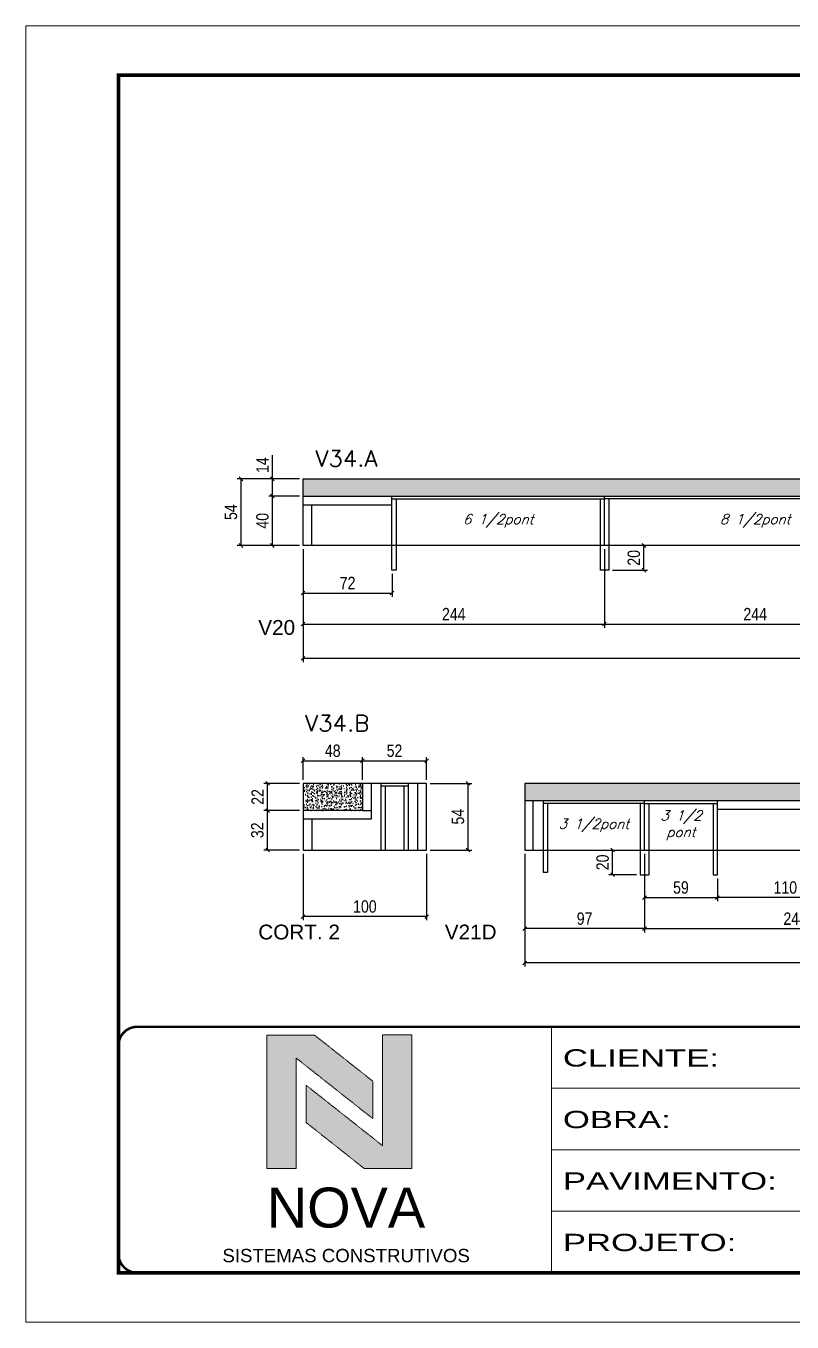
# Model space of a CAD drawing. Extents: x 0 to 6325, y 5574 to 19307.
# Drawn here: x 0 to 620, y 12466 to 13516 of the extents above; entities that cross this region are included whole.
import ezdxf

# ---------------------------------------------------------------- set-up
doc = ezdxf.new("R2010")
doc.units = 0
doc.linetypes.add('CONTINUO', pattern=[0])
doc.linetypes.add('DASHED', pattern=[0.75, 0.5, -0.25])
for name, color, linetype in [('1', 1, 'Continuous'), ('5', 5, 'Continuous'), ('COTA', 241, 'Continuous'), ('Painéis', 200, 'Continuous'), ('SARR_2.2x7', 40, 'Continuous'), ('SARR_3.5x7', 81, 'Continuous'), ('texto', 7, 'Continuous')]:
    doc.layers.add(name, color=color, linetype=linetype)
for name, color, linetype, lineweight in [('CARIMBO-LEGENDA', 75, 'Continuous', 15), ('Folhas', 255, 'Continuous', 9), ('SARRAFO DE PRESSAO', 251, 'DASHED', 9), ('Texto Seção', 7, 'Continuous', 15)]:
    doc.layers.add(name, color=color, linetype=linetype, lineweight=lineweight)
doc.styles.add('arial', font='arial.ttf')
doc.styles.add('COTA TECNICA', font='techl___.ttf', dxfattribs={"height": 10})
doc.styles.add('REGUA-120', font='ROMANS.shx', dxfattribs={"height": 15})
doc.styles.add('Romans', font='romans.shx')
doc.styles.get("Standard").update_dxf_attribs({"font": 'arial.ttf'})
doc.styles.add('Tecnologia', font='')
doc.styles.get('Tecnologia').set_extended_font_data('Forgotten Futurist')
doc.dimstyles.new('PAINEL', dxfattribs={"dimtxt": 10, "dimasz": 3, "dimexe": 3, "dimexo": 3, "dimgap": 3, "dimtad": 1, "dimdec": 1, "dimzin": 12, "dimdsep": 46, "dimtxsty": 'COTA TECNICA', "dimblk1": 'OBLIQUE', "dimblk2": 'OBLIQUE', "dimsah": 1, "dimcen": 0.9, "dimclrd": 4, "dimclre": 4, "dimclrt": 240, "dimadec": 1, "dimazin": 3, "dimtfac": 1, "dimtdec": 1, "dimtmove": 0, "dimatfit": 3, "dimfxl": 1, "dimtolj": 1, "dimtzin": 12, "dimarcsym": 0})

# ---------------------------------------------------------------- blocks, each defined once
blk = doc.blocks.new('A$C64660E27')
at = {"layer": 'COTA', "true_color": 0x1a1a1a}
h = blk.add_hatch(color=250, dxfattribs=at)
h.dxf.hatch_style = 1
h.paths.add_polyline_path([(185.4, -11.6), (142.4, -11.6), (142.4, -131.6), (168.8, -131.6), (168.8, -32.2), (237.7, -86.7), (237.7, -53)])
at = {"layer": 'COTA'}
h = blk.add_hatch(color=20, dxfattribs=at)
h.dxf.hatch_style = 1
h.paths.add_polyline_path([(273, -11.4), (246.6, -11.4), (246.6, -111.1), (177.7, -56.6), (177.7, -90.2), (230, -131.6), (273, -131.6)])
for p, q in [((142.4, -131.6), (142.4, -11.6)), ((142.4, -11.6), (185.4, -11.6)), ((185.4, -11.6), (237.7, -53)), ((273, -11.4), (246.6, -11.4)), ((246.6, -111.1), (246.6, -11.4)), ((273, -11.4), (273, -131.6)), ((168.8, -32.2), (237.7, -86.7)), ((168.8, -131.6), (168.8, -32.2)), ((246.6, -111.1), (177.7, -56.6)), ((177.7, -90.2), (177.7, -56.6)), ((237.7, -86.7), (237.7, -53)), ((230, -131.6), (177.7, -90.2)), ((142.4, -131.6), (168.8, -131.6)), ((273, -131.6), (230, -131.6))]:
    blk.add_line(p, q)
at = {"layer": 'CARIMBO-LEGENDA', "color": 7, "linetype": 'Continuous', "ltscale": 100, "style": 'arial'}
blk.add_text('NOVA', height=36, dxfattribs=at).set_placement((142.4, -184.8))
at = {"layer": 'CARIMBO-LEGENDA', "color": 7, "linetype": 'Continuous', "style": 'arial'}
blk.add_text('SISTEMAS CONSTRUTIVOS', height=12, dxfattribs=at).set_placement((102.5, -216))
blk = doc.blocks.new('9999999999')
at = {"color": 30, "linetype": 'CONTINUO'}
for p, q in [((98564.6, 34230.2), (98564.6, 34429.4)), ((98564.6, 34379.6), (99584, 34379.6)), ((98564.6, 34329.8), (99488, 34329.8)), ((98564.6, 34280), (99488, 34280))]:
    blk.add_line(p, q, dxfattribs=at)
at = {"color": 30, "linetype": 'CONTINUO', "const_width": 2}
blk.add_lwpolyline([(99584, 34230.2), (99584, 34414.4, 0.414214), (99569, 34429.4), (98229, 34429.4, 0.414214), (98214, 34414.4), (98214, 34245.2, 0.414214), (98229, 34230.2), (99584, 34230.2)], format="xyb", dxfattribs=at)
at = {"layer": 'Folhas'}
blk.add_lwpolyline([(98139, 34190.2), (99624, 34190.2), (99624, 35240.2), (98139, 35240.2)], close=True, dxfattribs=at)
at = {"layer": 'Folhas', "color": 30, "const_width": 3}
blk.add_lwpolyline([(98214, 34230.2), (99584, 34230.2), (99584, 35200.2), (98214, 35200.2)], close=True, dxfattribs=at)
at = {"xscale": 0.9, "yscale": 0.9, "zscale": 0.9}
blk.add_blockref('A$C64660E27', (98205.8, 34433.1), dxfattribs=at)
at = {"layer": 'Folhas', "color": 7, "style": 'Tecnologia', "width": 1.5}
for s, p in [('CLIENTE:', (98573.7, 34397.2)), ('OBRA:', (98573.7, 34347.3)), ('PAVIMENTO:', (98573.7, 34297.5)), ('PROJETO:', (98573.7, 34247.7))]:
    blk.add_text(s, height=14, dxfattribs=at).set_placement(p)
blk = doc.blocks.new('_Oblique')
at = {"layer": '1', "color": 0, "lineweight": -2}
blk.add_line((-0.5, -0.5), (0.5, 0.5), dxfattribs=at)
blk = doc.blocks.new('*D4855')
at = {"layer": 'COTA', "color": 4, "lineweight": -2, "transparency": 16777216}
for p, q in [((221.4, 13134.8), (196.6, 13134.8)), ((199.6, 13094.8), (199.6, 13134.8)), ((221.4, 13094.8), (196.6, 13094.8))]:
    blk.add_line(p, q, dxfattribs=at)
at = {"layer": 'Defpoints', "color": 0, "transparency": 16777216}
for p in [(199.6, 13134.8), (224.4, 13134.8), (224.4, 13094.8)]:
    blk.add_point(p, dxfattribs=at)
at = {"layer": 'COTA', "color": 4, "lineweight": -2, "transparency": 16777216, "xscale": 3, "yscale": 3, "zscale": 3}
for p, rotation in [((199.6, 13134.8), 90), ((199.6, 13094.8), 270)]:
    blk.add_blockref('_Oblique', p, dxfattribs=dict(at, rotation=rotation))
at = {"layer": 'COTA', "color": 240, "transparency": 16777216, "insert": (191.5, 13114.8), "char_height": 10, "attachment_point": 5, "rotation": 90, "style": 'COTA TECNICA'}
blk.add_mtext('\\A1;40', dxfattribs=at)
blk = doc.blocks.new('*D4856')
at = {"layer": 'COTA', "color": 4, "lineweight": -2, "transparency": 16777216}
for p, q in [((224.4, 13091.8), (224.4, 13000.4)), ((1053.4, 13091.8), (1053.4, 13000.4)), ((224.4, 13003.4), (1053.4, 13003.4))]:
    blk.add_line(p, q, dxfattribs=at)
at = {"layer": 'Defpoints', "color": 0, "transparency": 16777216}
for p in [(224.4, 13094.8), (1053.4, 13094.8), (1053.4, 13003.4)]:
    blk.add_point(p, dxfattribs=at)
at = {"layer": 'COTA', "color": 4, "lineweight": -2, "transparency": 16777216, "xscale": 3, "yscale": 3, "zscale": 3, "rotation": 180}
blk.add_blockref('_Oblique', (224.4, 13003.4), dxfattribs=at)
at = {"layer": 'COTA', "color": 4, "lineweight": -2, "transparency": 16777216, "xscale": 3, "yscale": 3, "zscale": 3}
blk.add_blockref('_Oblique', (1053.4, 13003.4), dxfattribs=at)
at = {"layer": 'COTA', "color": 240, "transparency": 16777216, "insert": (638.9, 13011.5), "char_height": 10, "attachment_point": 5, "style": 'COTA TECNICA'}
blk.add_mtext('\\A1;829', dxfattribs=at)
blk = doc.blocks.new('*D4857')
at = {"layer": 'COTA', "color": 4, "lineweight": -2, "transparency": 16777216}
for p, q in [((199.6, 13148.8), (199.6, 13167.9)), ((221.4, 13148.8), (196.6, 13148.8)), ((199.6, 13134.8), (199.6, 13148.8)), ((221.4, 13134.8), (196.6, 13134.8))]:
    blk.add_line(p, q, dxfattribs=at)
at = {"layer": 'Defpoints', "color": 0, "transparency": 16777216}
for p in [(199.6, 13148.8), (224.4, 13148.8), (224.4, 13134.8)]:
    blk.add_point(p, dxfattribs=at)
at = {"layer": 'COTA', "color": 4, "lineweight": -2, "transparency": 16777216, "xscale": 3, "yscale": 3, "zscale": 3}
for p, rotation in [((199.6, 13148.8), 90), ((199.6, 13134.8), 270)]:
    blk.add_blockref('_Oblique', p, dxfattribs=dict(at, rotation=rotation))
at = {"layer": 'COTA', "color": 240, "transparency": 16777216, "insert": (191.5, 13159.9), "char_height": 10, "attachment_point": 5, "rotation": 90, "style": 'COTA TECNICA'}
blk.add_mtext('\\A1;14', dxfattribs=at)
blk = doc.blocks.new('*D3713')
at = {"layer": 'COTA', "color": 4, "lineweight": -2, "transparency": 16777216}
for p, q in [((221.4, 13148.8), (171.1, 13148.8)), ((174.1, 13148.8), (174.1, 13094.8)), ((221.4, 13094.8), (171.1, 13094.8))]:
    blk.add_line(p, q, dxfattribs=at)
at = {"layer": 'Defpoints', "color": 0, "transparency": 16777216}
for p in [(224.4, 13148.8), (174.1, 13094.8), (224.4, 13094.8)]:
    blk.add_point(p, dxfattribs=at)
at = {"layer": 'COTA', "color": 4, "lineweight": -2, "transparency": 16777216, "xscale": 3, "yscale": 3, "zscale": 3}
for p, rotation in [((174.1, 13148.8), 90), ((174.1, 13094.8), 270)]:
    blk.add_blockref('_Oblique', p, dxfattribs=dict(at, rotation=rotation))
at = {"layer": 'COTA', "color": 240, "transparency": 16777216, "insert": (166, 13121.8), "char_height": 10, "attachment_point": 5, "rotation": 90, "style": 'COTA TECNICA'}
blk.add_mtext('\\A1;54', dxfattribs=at)
blk = doc.blocks.new('*D3714')
at = {"layer": 'COTA', "color": 4, "lineweight": -2, "transparency": 16777216}
for p, q in [((224.4, 13091.8), (224.4, 13028.1)), ((468.4, 13091.8), (468.4, 13028.1)), ((224.4, 13031.1), (468.4, 13031.1))]:
    blk.add_line(p, q, dxfattribs=at)
at = {"layer": 'Defpoints', "color": 0, "transparency": 16777216}
for p in [(224.4, 13094.8), (468.4, 13094.8), (468.4, 13031.1)]:
    blk.add_point(p, dxfattribs=at)
at = {"layer": 'COTA', "color": 4, "lineweight": -2, "transparency": 16777216, "xscale": 3, "yscale": 3, "zscale": 3, "rotation": 180}
blk.add_blockref('_Oblique', (224.4, 13031.1), dxfattribs=at)
at = {"layer": 'COTA', "color": 4, "lineweight": -2, "transparency": 16777216, "xscale": 3, "yscale": 3, "zscale": 3}
blk.add_blockref('_Oblique', (468.4, 13031.1), dxfattribs=at)
at = {"layer": 'COTA', "color": 240, "transparency": 16777216, "insert": (346.4, 13039.2), "char_height": 10, "attachment_point": 5, "style": 'COTA TECNICA'}
blk.add_mtext('\\A1;244', dxfattribs=at)
blk = doc.blocks.new('*D3715')
at = {"layer": 'COTA', "color": 4, "lineweight": -2, "transparency": 16777216}
for p, q in [((468.4, 13091.8), (468.4, 13028.1)), ((712.4, 13091.8), (712.4, 13028.1)), ((468.4, 13031.1), (712.4, 13031.1))]:
    blk.add_line(p, q, dxfattribs=at)
at = {"layer": 'Defpoints', "color": 0, "transparency": 16777216}
for p in [(468.4, 13094.8), (712.4, 13094.8), (712.4, 13031.1)]:
    blk.add_point(p, dxfattribs=at)
at = {"layer": 'COTA', "color": 4, "lineweight": -2, "transparency": 16777216, "xscale": 3, "yscale": 3, "zscale": 3, "rotation": 180}
blk.add_blockref('_Oblique', (468.4, 13031.1), dxfattribs=at)
at = {"layer": 'COTA', "color": 4, "lineweight": -2, "transparency": 16777216, "xscale": 3, "yscale": 3, "zscale": 3}
blk.add_blockref('_Oblique', (712.4, 13031.1), dxfattribs=at)
at = {"layer": 'COTA', "color": 240, "transparency": 16777216, "insert": (590.4, 13039.2), "char_height": 10, "attachment_point": 5, "style": 'COTA TECNICA'}
blk.add_mtext('\\A1;244', dxfattribs=at)
blk = doc.blocks.new('*D4884')
at = {"layer": 'COTA', "color": 4, "lineweight": -2, "transparency": 16777216}
for p, q in [((224.4, 13091.8), (224.4, 13053.3)), ((296.4, 13071.8), (296.4, 13053.3)), ((224.4, 13056.3), (296.4, 13056.3))]:
    blk.add_line(p, q, dxfattribs=at)
at = {"layer": 'Defpoints', "color": 0, "transparency": 16777216}
for p in [(224.4, 13094.8), (296.4, 13074.8), (296.4, 13056.3)]:
    blk.add_point(p, dxfattribs=at)
at = {"layer": 'COTA', "color": 4, "lineweight": -2, "transparency": 16777216, "xscale": 3, "yscale": 3, "zscale": 3, "rotation": 180}
blk.add_blockref('_Oblique', (224.4, 13056.3), dxfattribs=at)
at = {"layer": 'COTA', "color": 4, "lineweight": -2, "transparency": 16777216, "xscale": 3, "yscale": 3, "zscale": 3}
blk.add_blockref('_Oblique', (296.4, 13056.3), dxfattribs=at)
at = {"layer": 'COTA', "color": 240, "transparency": 16777216, "insert": (260.4, 13064.4), "char_height": 10, "attachment_point": 5, "style": 'COTA TECNICA'}
blk.add_mtext('\\A1;72', dxfattribs=at)
blk = doc.blocks.new('*D4889')
at = {"layer": 'COTA', "color": 4, "lineweight": -2, "transparency": 16777216}
for p, q in [((500.3, 13074.8), (500.3, 13094.8)), ((474.9, 13074.8), (503.3, 13074.8))]:
    blk.add_line(p, q, dxfattribs=at)
at = {"layer": 'Defpoints', "color": 0, "transparency": 16777216}
for p in [(500.3, 13094.8), (500.3, 13094.8), (471.9, 13074.8)]:
    blk.add_point(p, dxfattribs=at)
at = {"layer": 'COTA', "color": 4, "lineweight": -2, "transparency": 16777216, "xscale": 3, "yscale": 3, "zscale": 3}
for p, rotation in [((500.3, 13094.8), 90), ((500.3, 13074.8), 270)]:
    blk.add_blockref('_Oblique', p, dxfattribs=dict(at, rotation=rotation))
at = {"layer": 'COTA', "color": 240, "transparency": 16777216, "insert": (492.2, 13084.8), "char_height": 10, "attachment_point": 5, "rotation": 90, "style": 'COTA TECNICA'}
blk.add_mtext('\\A1;20', dxfattribs=at)
blk = doc.blocks.new('*D4896')
at = {"layer": 'COTA', "color": 4, "lineweight": -2, "transparency": 16777216}
for p, q in [((224.4, 12845.1), (224.4, 12791.2)), ((324.4, 12845.1), (324.4, 12791.2)), ((324.4, 12794.2), (224.4, 12794.2))]:
    blk.add_line(p, q, dxfattribs=at)
at = {"layer": 'Defpoints', "color": 0, "transparency": 16777216}
for p in [(224.4, 12848.1), (324.4, 12848.1), (224.4, 12794.2)]:
    blk.add_point(p, dxfattribs=at)
at = {"layer": 'COTA', "color": 4, "lineweight": -2, "transparency": 16777216, "xscale": 3, "yscale": 3, "zscale": 3, "rotation": 180}
blk.add_blockref('_Oblique', (224.4, 12794.2), dxfattribs=at)
at = {"layer": 'COTA', "color": 4, "lineweight": -2, "transparency": 16777216, "xscale": 3, "yscale": 3, "zscale": 3}
blk.add_blockref('_Oblique', (324.4, 12794.2), dxfattribs=at)
at = {"layer": 'COTA', "color": 240, "transparency": 16777216, "insert": (274.4, 12802.3), "char_height": 10, "attachment_point": 5, "style": 'COTA TECNICA'}
blk.add_mtext('\\A1;100', dxfattribs=at)
blk = doc.blocks.new('*D4897')
at = {"layer": 'COTA', "color": 4, "lineweight": -2, "transparency": 16777216}
for p, q in [((221.4, 12880.1), (192.6, 12880.1)), ((195.6, 12848.1), (195.6, 12880.1)), ((221.4, 12848.1), (192.6, 12848.1))]:
    blk.add_line(p, q, dxfattribs=at)
at = {"layer": 'Defpoints', "color": 0, "transparency": 16777216}
for p in [(195.6, 12880.1), (224.4, 12880.1), (224.4, 12848.1)]:
    blk.add_point(p, dxfattribs=at)
at = {"layer": 'COTA', "color": 4, "lineweight": -2, "transparency": 16777216, "xscale": 3, "yscale": 3, "zscale": 3}
for p, rotation in [((195.6, 12880.1), 90), ((195.6, 12848.1), 270)]:
    blk.add_blockref('_Oblique', p, dxfattribs=dict(at, rotation=rotation))
at = {"layer": 'COTA', "color": 240, "transparency": 16777216, "insert": (187.4, 12864.1), "char_height": 10, "attachment_point": 5, "rotation": 90, "style": 'COTA TECNICA'}
blk.add_mtext('\\A1;32', dxfattribs=at)
blk = doc.blocks.new('*D4898')
at = {"layer": 'COTA', "color": 4, "lineweight": -2, "transparency": 16777216}
for p, q in [((221.4, 12902.1), (192.6, 12902.1)), ((195.6, 12880.1), (195.6, 12902.1)), ((221.4, 12880.1), (192.6, 12880.1))]:
    blk.add_line(p, q, dxfattribs=at)
at = {"layer": 'Defpoints', "color": 0, "transparency": 16777216}
for p in [(195.6, 12902.1), (224.4, 12902.1), (224.4, 12880.1)]:
    blk.add_point(p, dxfattribs=at)
at = {"layer": 'COTA', "color": 4, "lineweight": -2, "transparency": 16777216, "xscale": 3, "yscale": 3, "zscale": 3}
for p, rotation in [((195.6, 12902.1), 90), ((195.6, 12880.1), 270)]:
    blk.add_blockref('_Oblique', p, dxfattribs=dict(at, rotation=rotation))
at = {"layer": 'COTA', "color": 240, "transparency": 16777216, "insert": (187.6, 12891.1), "char_height": 10, "attachment_point": 5, "rotation": 90, "style": 'COTA TECNICA'}
blk.add_mtext('\\A1;22', dxfattribs=at)
blk = doc.blocks.new('*D4899')
at = {"layer": 'COTA', "color": 4, "lineweight": -2, "transparency": 16777216}
for p, q in [((327.4, 12902.1), (360.9, 12902.1)), ((357.9, 12902.1), (357.9, 12848.1)), ((327.4, 12848.1), (360.9, 12848.1))]:
    blk.add_line(p, q, dxfattribs=at)
at = {"layer": 'Defpoints', "color": 0, "transparency": 16777216}
for p in [(324.4, 12902.1), (324.4, 12848.1), (357.9, 12848.1)]:
    blk.add_point(p, dxfattribs=at)
at = {"layer": 'COTA', "color": 4, "lineweight": -2, "transparency": 16777216, "xscale": 3, "yscale": 3, "zscale": 3}
for p, rotation in [((357.9, 12902.1), 90), ((357.9, 12848.1), 270)]:
    blk.add_blockref('_Oblique', p, dxfattribs=dict(at, rotation=rotation))
at = {"layer": 'COTA', "color": 240, "transparency": 16777216, "insert": (349.8, 12875.1), "char_height": 10, "attachment_point": 5, "rotation": 90, "style": 'COTA TECNICA'}
blk.add_mtext('\\A1;54', dxfattribs=at)
blk = doc.blocks.new('*D4900')
at = {"layer": 'COTA', "color": 4, "lineweight": -2, "transparency": 16777216}
for p, q in [((224.4, 12905.1), (224.4, 12923.4)), ((224.4, 12920.4), (272.4, 12920.4)), ((272.4, 12905.1), (272.4, 12923.4))]:
    blk.add_line(p, q, dxfattribs=at)
at = {"layer": 'Defpoints', "color": 0, "transparency": 16777216}
for p in [(272.4, 12920.4), (224.4, 12902.1), (272.4, 12902.1)]:
    blk.add_point(p, dxfattribs=at)
at = {"layer": 'COTA', "color": 4, "lineweight": -2, "transparency": 16777216, "xscale": 3, "yscale": 3, "zscale": 3, "rotation": 180}
blk.add_blockref('_Oblique', (224.4, 12920.4), dxfattribs=at)
at = {"layer": 'COTA', "color": 4, "lineweight": -2, "transparency": 16777216, "xscale": 3, "yscale": 3, "zscale": 3}
blk.add_blockref('_Oblique', (272.4, 12920.4), dxfattribs=at)
at = {"layer": 'COTA', "color": 240, "transparency": 16777216, "insert": (248.4, 12928.5), "char_height": 10, "attachment_point": 5, "style": 'COTA TECNICA'}
blk.add_mtext('\\A1;48', dxfattribs=at)
blk = doc.blocks.new('*D4901')
at = {"layer": 'COTA', "color": 4, "lineweight": -2, "transparency": 16777216}
for p, q in [((272.4, 12905.1), (272.4, 12923.4)), ((272.4, 12920.4), (324.4, 12920.4)), ((324.4, 12905.1), (324.4, 12923.4))]:
    blk.add_line(p, q, dxfattribs=at)
at = {"layer": 'Defpoints', "color": 0, "transparency": 16777216}
for p in [(324.4, 12920.4), (272.4, 12902.1), (324.4, 12902.1)]:
    blk.add_point(p, dxfattribs=at)
at = {"layer": 'COTA', "color": 4, "lineweight": -2, "transparency": 16777216, "xscale": 3, "yscale": 3, "zscale": 3, "rotation": 180}
blk.add_blockref('_Oblique', (272.4, 12920.4), dxfattribs=at)
at = {"layer": 'COTA', "color": 4, "lineweight": -2, "transparency": 16777216, "xscale": 3, "yscale": 3, "zscale": 3}
blk.add_blockref('_Oblique', (324.4, 12920.4), dxfattribs=at)
at = {"layer": 'COTA', "color": 240, "transparency": 16777216, "insert": (298.4, 12928.5), "char_height": 10, "attachment_point": 5, "style": 'COTA TECNICA'}
blk.add_mtext('\\A1;52', dxfattribs=at)
blk = doc.blocks.new('*D4903')
at = {"layer": 'COTA', "color": 4, "lineweight": -2, "transparency": 16777216}
for p, q in [((403.8, 12845.1), (403.8, 12753.7)), ((1232.8, 12845.1), (1232.8, 12753.7)), ((1232.8, 12756.7), (403.8, 12756.7))]:
    blk.add_line(p, q, dxfattribs=at)
at = {"layer": 'Defpoints', "color": 0, "transparency": 16777216}
for p in [(403.8, 12848.1), (1232.8, 12848.1), (403.8, 12756.7)]:
    blk.add_point(p, dxfattribs=at)
at = {"layer": 'COTA', "color": 4, "lineweight": -2, "transparency": 16777216, "xscale": 3, "yscale": 3, "zscale": 3, "rotation": 180}
blk.add_blockref('_Oblique', (403.8, 12756.7), dxfattribs=at)
at = {"layer": 'COTA', "color": 4, "lineweight": -2, "transparency": 16777216, "xscale": 3, "yscale": 3, "zscale": 3}
blk.add_blockref('_Oblique', (1232.8, 12756.7), dxfattribs=at)
at = {"layer": 'COTA', "color": 240, "transparency": 16777216, "insert": (818.3, 12764.8), "char_height": 10, "attachment_point": 5, "style": 'COTA TECNICA'}
blk.add_mtext('\\A1;829', dxfattribs=at)
blk = doc.blocks.new('*D3734')
at = {"layer": 'COTA', "color": 4, "lineweight": -2, "transparency": 16777216}
for p, q in [((403.8, 12845.1), (403.8, 12781.4)), ((500.8, 12845.1), (500.8, 12781.4)), ((500.8, 12784.4), (403.8, 12784.4))]:
    blk.add_line(p, q, dxfattribs=at)
at = {"layer": 'Defpoints', "color": 0, "transparency": 16777216}
for p in [(403.8, 12848.1), (500.8, 12848.1), (403.8, 12784.4)]:
    blk.add_point(p, dxfattribs=at)
at = {"layer": 'COTA', "color": 4, "lineweight": -2, "transparency": 16777216, "xscale": 3, "yscale": 3, "zscale": 3, "rotation": 180}
blk.add_blockref('_Oblique', (403.8, 12784.4), dxfattribs=at)
at = {"layer": 'COTA', "color": 4, "lineweight": -2, "transparency": 16777216, "xscale": 3, "yscale": 3, "zscale": 3}
blk.add_blockref('_Oblique', (500.8, 12784.4), dxfattribs=at)
at = {"layer": 'COTA', "color": 240, "transparency": 16777216, "insert": (452.3, 12792.5), "char_height": 10, "attachment_point": 5, "style": 'COTA TECNICA'}
blk.add_mtext('\\A1;97', dxfattribs=at)
blk = doc.blocks.new('*D4905')
at = {"layer": 'COTA', "color": 4, "lineweight": -2, "transparency": 16777216}
for p, q in [((500.8, 12845.1), (500.8, 12781.4)), ((744.8, 12845.1), (744.8, 12781.4)), ((500.8, 12784.4), (744.8, 12784.4))]:
    blk.add_line(p, q, dxfattribs=at)
at = {"layer": 'Defpoints', "color": 0, "transparency": 16777216}
for p in [(500.8, 12848.1), (744.8, 12848.1), (744.8, 12784.4)]:
    blk.add_point(p, dxfattribs=at)
at = {"layer": 'COTA', "color": 4, "lineweight": -2, "transparency": 16777216, "xscale": 3, "yscale": 3, "zscale": 3, "rotation": 180}
blk.add_blockref('_Oblique', (500.8, 12784.4), dxfattribs=at)
at = {"layer": 'COTA', "color": 4, "lineweight": -2, "transparency": 16777216, "xscale": 3, "yscale": 3, "zscale": 3}
blk.add_blockref('_Oblique', (744.8, 12784.4), dxfattribs=at)
at = {"layer": 'COTA', "color": 240, "transparency": 16777216, "insert": (622.8, 12792.5), "char_height": 10, "attachment_point": 5, "style": 'COTA TECNICA'}
blk.add_mtext('\\A1;244', dxfattribs=at)
blk = doc.blocks.new('*D4907')
at = {"layer": 'COTA', "color": 4, "lineweight": -2, "transparency": 16777216}
for p, q in [((500.8, 12845.1), (500.8, 12806.6)), ((559.8, 12825.1), (559.8, 12806.6)), ((500.8, 12809.6), (559.8, 12809.6))]:
    blk.add_line(p, q, dxfattribs=at)
at = {"layer": 'Defpoints', "color": 0, "transparency": 16777216}
for p in [(500.8, 12848.1), (559.8, 12828.1), (559.8, 12809.6)]:
    blk.add_point(p, dxfattribs=at)
at = {"layer": 'COTA', "color": 4, "lineweight": -2, "transparency": 16777216, "xscale": 3, "yscale": 3, "zscale": 3, "rotation": 180}
blk.add_blockref('_Oblique', (500.8, 12809.6), dxfattribs=at)
at = {"layer": 'COTA', "color": 4, "lineweight": -2, "transparency": 16777216, "xscale": 3, "yscale": 3, "zscale": 3}
blk.add_blockref('_Oblique', (559.8, 12809.6), dxfattribs=at)
at = {"layer": 'COTA', "color": 240, "transparency": 16777216, "insert": (530.3, 12817.7), "char_height": 10, "attachment_point": 5, "style": 'COTA TECNICA'}
blk.add_mtext('\\A1;59', dxfattribs=at)
blk = doc.blocks.new('*D4881')
at = {"layer": 'COTA', "color": 4, "lineweight": -2, "transparency": 16777216}
for p, q in [((559.8, 12825.1), (559.8, 12806.6)), ((669.8, 12825.1), (669.8, 12806.6)), ((669.8, 12809.6), (559.8, 12809.6))]:
    blk.add_line(p, q, dxfattribs=at)
at = {"layer": 'Defpoints', "color": 0, "transparency": 16777216}
for p in [(559.8, 12828.1), (669.8, 12828.1), (559.8, 12809.6)]:
    blk.add_point(p, dxfattribs=at)
at = {"layer": 'COTA', "color": 4, "lineweight": -2, "transparency": 16777216, "xscale": 3, "yscale": 3, "zscale": 3, "rotation": 180}
blk.add_blockref('_Oblique', (559.8, 12809.6), dxfattribs=at)
at = {"layer": 'COTA', "color": 4, "lineweight": -2, "transparency": 16777216, "xscale": 3, "yscale": 3, "zscale": 3}
blk.add_blockref('_Oblique', (669.8, 12809.6), dxfattribs=at)
at = {"layer": 'COTA', "color": 240, "transparency": 16777216, "insert": (614.8, 12817.7), "char_height": 10, "attachment_point": 5, "style": 'COTA TECNICA'}
blk.add_mtext('\\A1;110', dxfattribs=at)
blk = doc.blocks.new('*D4883')
at = {"layer": 'COTA', "color": 4, "lineweight": -2, "transparency": 16777216}
for p, q in [((475, 12828.1), (475, 12848.1)), ((494.3, 12828.1), (472, 12828.1))]:
    blk.add_line(p, q, dxfattribs=at)
at = {"layer": 'Defpoints', "color": 0, "transparency": 16777216}
for p in [(475, 12848.1), (475, 12848.1), (497.3, 12828.1)]:
    blk.add_point(p, dxfattribs=at)
at = {"layer": 'COTA', "color": 4, "lineweight": -2, "transparency": 16777216, "xscale": 3, "yscale": 3, "zscale": 3}
for p, rotation in [((475, 12848.1), 90), ((475, 12828.1), 270)]:
    blk.add_blockref('_Oblique', p, dxfattribs=dict(at, rotation=rotation))
at = {"layer": 'COTA', "color": 240, "transparency": 16777216, "insert": (466.9, 12838.1), "char_height": 10, "attachment_point": 5, "rotation": 90, "style": 'COTA TECNICA'}
blk.add_mtext('\\A1;20', dxfattribs=at)

msp = doc.modelspace()

# ---------------------------------------------------------------- hatches: boundary and pattern name
at = {"layer": 'COTA'}
h = msp.add_hatch(dxfattribs=at)
h.set_pattern_fill('AR-CONC', color=256, scale=0.03)
h.set_pattern_definition([(50, (-3139.0463, 54.755), (5.46554, -0.4781726), [0.5715, -6.2865]), (355, (-3139.0463, 54.755), (-1.0573026, 5.7317054), [0.4572, -5.0292175]), (100.451445, (-3138.591, 54.7153), (4.4082374, 5.2535326), [0.4857003, -5.3427073]), (46.1842, (-3139.046, 56.279), (8.1323712, -1.26127), [0.85725, -9.42975]), (96.63556, (-3138.3686, 56.174), (7.122124, 7.4227837), [0.7285507, -8.014068]), (351.18415, (-3139.046, 56.279), (7.122124, 7.4227837), [0.685799, -7.543792]), (21, (-3138.2843, 55.898), (4.5484317, -3.067956), [0.5715, -6.2865]), (326, (-3138.2843, 55.898), (1.8540609, 5.525639), [0.4572, -5.0292]), (71.451445, (-3137.905, 55.6425), (6.4024926, 2.457683), [0.4857003, -5.3426981]), (37.5, (-3139.0463, 54.7551), (0.0926581, 2.53665117), [0, -4.96824, 0, -5.1054, 0, -5.04825]), (7.5, (-3139.0463, 54.755), (2.0045899, 3.00541724), [0, -2.91084, 0, -4.85394, 0, -1.92405]), (327.5, (-3140.7455, 54.7551), (4.06771786, -0.17186232), [0, -1.905, 0, -5.9436, 0, -7.8867]), (317.5, (-3141.5075, 54.755), (4.4438754, 0.7627947), [0, -2.4765, 0, -3.94716, 0, -5.6007])])
h.paths.add_polyline_path([(1053.37, 13134.81), (1053.37, 13148.81), (224.37, 13148.81), (224.37, 13134.81)])
h = msp.add_hatch(dxfattribs=at)
h.set_pattern_fill('AR-CONC', color=256, scale=0.03)
h.set_pattern_definition([(50, (-4025.4464, -19.746), (5.46554, -0.4781726), [0.5715, -6.2865]), (355, (-4025.4464, -19.746), (-1.0573026, 5.7317054), [0.4572, -5.0292175]), (100.451445, (-4024.991, -19.786), (4.4082374, 5.2535326), [0.4857003, -5.3427073]), (46.1842, (-4025.4464, -18.222), (8.1323712, -1.26127), [0.85725, -9.42975]), (96.63556, (-4024.769, -18.327), (7.122124, 7.4227837), [0.7285507, -8.014068]), (351.18415, (-4025.4464, -18.222), (7.122124, 7.4227837), [0.685799, -7.543792]), (21, (-4024.6844, -18.603), (4.5484317, -3.067956), [0.5715, -6.2865]), (326, (-4024.6844, -18.603), (1.8540609, 5.525639), [0.4572, -5.0292]), (71.451445, (-4024.3054, -18.859), (6.4024926, 2.457683), [0.4857003, -5.3426981]), (37.5, (-4025.4464, -19.7462), (0.0926581, 2.53665117), [0, -4.96824, 0, -5.1054, 0, -5.04825]), (7.5, (-4025.4464, -19.7462), (2.0045899, 3.00541724), [0, -2.91084, 0, -4.85394, 0, -1.92405]), (327.5, (-4027.1457, -19.7462), (4.06771786, -0.17186232), [0, -1.905, 0, -5.9436, 0, -7.8867]), (317.5, (-4027.9077, -19.746), (4.4438754, 0.7627947), [0, -2.4765, 0, -3.94716, 0, -5.6007])])
h.paths.add_polyline_path([(272.37, 12880.06), (272.37, 12902.06), (224.37, 12902.06), (224.37, 12880.06)])
h = msp.add_hatch(dxfattribs=at)
h.set_pattern_fill('AR-CONC', color=256, scale=0.03)
h.set_pattern_definition([(50, (-2959.6355, -191.9914), (5.46554, -0.4781726), [0.5715, -6.2865]), (355, (-2959.6355, -191.9914), (-1.0573026, 5.7317054), [0.4572, -5.0292175]), (100.451445, (-2959.18, -192.031), (4.4082374, 5.2535326), [0.4857003, -5.3427073]), (46.1842, (-2959.6355, -190.4674), (8.1323712, -1.26127), [0.85725, -9.42975]), (96.63556, (-2958.958, -190.5725), (7.122124, 7.4227837), [0.7285507, -8.014068]), (351.18415, (-2959.6355, -190.467), (7.122124, 7.4227837), [0.685799, -7.543792]), (21, (-2958.8735, -190.8484), (4.5484317, -3.067956), [0.5715, -6.2865]), (326, (-2958.8735, -190.8484), (1.8540609, 5.525639), [0.4572, -5.0292]), (71.451445, (-2958.4945, -191.104), (6.4024926, 2.457683), [0.4857003, -5.3426981]), (37.5, (-2959.6355, -191.9914), (0.0926581, 2.53665117), [0, -4.96824, 0, -5.1054, 0, -5.04825]), (7.5, (-2959.6355, -191.9914), (2.0045899, 3.00541724), [0, -2.91084, 0, -4.85394, 0, -1.92405]), (327.5, (-2961.3348, -191.9914), (4.06771786, -0.17186232), [0, -1.905, 0, -5.9436, 0, -7.8867]), (317.5, (-2962.0968, -191.9914), (4.4438754, 0.7627947), [0, -2.4765, 0, -3.94716, 0, -5.6007])])
h.paths.add_polyline_path([(1232.79, 12888.06), (1232.79, 12902.06), (403.79, 12902.06), (403.79, 12888.06)])

# ---------------------------------------------------------------- linework, layer by layer
for p, q in [((224.37, 13148.81), (1053.37, 13148.81)), ((224.37, 13134.81), (224.37, 13148.81)), ((272.37, 12902.06), (224.37, 12902.06)), ((224.37, 12902.06), (224.37, 12880.06)), ((1232.79, 12902.06), (403.79, 12902.06)), ((403.79, 12902.06), (403.79, 12888.06)), ((272.37, 12880.06), (279.37, 12880.06)), ((279.37, 12880.06), (279.37, 12873.06))]:
    msp.add_line(p, q, dxfattribs=at)
at = {"layer": 'Painéis', "linetype": 'ByBlock'}
for p, q in [((224.37, 13134.81), (1053.37, 13134.81)), ((224.37, 13094.81), (224.37, 13134.81)), ((468.37, 13094.81), (468.37, 13134.81)), ((1053.37, 13094.81), (224.37, 13094.81)), ((324.37, 12902.06), (272.37, 12902.06)), ((272.37, 12902.06), (272.37, 12880.06)), ((324.37, 12848.06), (324.37, 12902.06)), ((1232.79, 12888.06), (403.79, 12888.06)), ((403.79, 12888.06), (403.79, 12848.06)), ((500.79, 12848.06), (500.79, 12888.06)), ((272.37, 12880.06), (224.37, 12880.06)), ((224.37, 12880.06), (224.37, 12848.06)), ((224.37, 12848.06), (324.37, 12848.06)), ((403.79, 12848.06), (1232.79, 12848.06))]:
    msp.add_line(p, q, dxfattribs=at)
at = {"layer": 'SARR_2.2x7', "linetype": 'Continuous'}
for p, q in [((224.37, 13127.81), (296.37, 13127.81)), ((231.37, 13094.81), (231.37, 13127.81)), ((296.37, 13132.61), (468.37, 13132.61)), ((712.37, 13132.61), (468.37, 13132.61)), ((279.37, 12902.06), (279.37, 12880.06)), ((309.37, 12899.86), (287.37, 12899.86)), ((317.37, 12848.06), (317.37, 12902.06)), ((410.79, 12848.06), (410.79, 12888.06)), ((500.79, 12885.86), (418.79, 12885.86)), ((500.79, 12885.86), (559.79, 12885.86)), ((279.37, 12873.06), (224.37, 12873.06)), ((231.37, 12873.06), (231.37, 12848.06)), ((669.79, 12881.06), (559.79, 12881.06))]:
    msp.add_line(p, q, dxfattribs=at)
at = {"layer": 'SARR_3.5x7'}
for p, q in [((296.37, 13074.81), (296.37, 13134.81)), ((299.87, 13132.61), (299.87, 13074.81)), ((464.87, 13132.61), (464.87, 13074.81)), ((471.87, 13132.61), (471.87, 13074.81)), ((299.87, 13074.81), (296.37, 13074.81)), ((471.87, 13074.81), (464.87, 13074.81)), ((287.37, 12902.06), (287.37, 12848.06)), ((290.87, 12899.86), (290.87, 12848.06)), ((305.87, 12899.86), (305.87, 12848.06)), ((309.37, 12902.06), (309.37, 12848.06)), ((418.79, 12888.06), (418.79, 12830.06)), ((422.29, 12885.86), (422.29, 12830.06)), ((497.29, 12885.86), (497.29, 12828.06)), ((504.29, 12885.86), (504.29, 12828.06)), ((556.29, 12885.86), (556.29, 12828.06)), ((559.79, 12828.06), (559.79, 12888.06)), ((418.79, 12830.06), (422.29, 12830.06)), ((497.29, 12828.06), (504.29, 12828.06)), ((556.29, 12828.06), (559.79, 12828.06))]:
    msp.add_line(p, q, dxfattribs=at)

# ---------------------------------------------------------------- block references
at = {"layer": 'SARRAFO DE PRESSAO', "color": 6, "linetype": 'ByBlock'}
msp.add_blockref('9999999999', (-98138.98, -21724.51), dxfattribs=at)

# ---------------------------------------------------------------- texts
at = {"layer": '5', "linetype": 'Continuous'}
for s, p in [('V20', (188.12, 13022.42)), ('CORT. 2', (188.12, 12775.67)), ('V21D', (339.11, 12775.67))]:
    msp.add_text(s, height=12, rotation=0.00004, dxfattribs=at).set_placement(p)
at = {"layer": 'texto', "color": 2, "char_height": 8, "attachment_point": 5, "style": 'Romans'}
for s, insert in [('{\\Q19;\\C256;6 1/2pont}', (382.37, 13114.81)), ('{\\Q19;\\C256;8 1/2pont}', (590.37, 13114.81)), ('{\\Q19;\\C256;3 1/2pont}', (459.79, 12868.06)), ('{\\Q19;\\C256;3 1/2\\Ppont}', (530.29, 12868.06))]:
    msp.add_mtext(s, dxfattribs=dict(at, insert=insert))
at = {"layer": 'Texto Seção', "style": 'REGUA-120', "width": 1.05}
for s, p in [('V34.A', (234.37, 13158.81)), ('V34.B', (226.02, 12944.29))]:
    msp.add_text(s, height=13, dxfattribs=at).set_placement(p)

# ---------------------------------------------------------------- dimensions: what is measured, and where the dimension line sits
at = {"layer": 'COTA'}
for base, p1, p2, angle, picture, middle in [((199.58, 13148.81), (224.37, 13134.81), (224.37, 13148.81), 90, '*D4857', (191.51, 13159.86)), ((174.12, 13094.81), (224.37, 13148.81), (224.37, 13094.81), 90, '*D3713', (166.01, 13121.81)), ((199.58, 13134.81), (224.37, 13094.81), (224.37, 13134.81), 90, '*D4855', (191.48, 13114.81)), ((272.37, 12920.38), (224.37, 12902.06), (272.37, 12902.06), 180, '*D4900', (248.37, 12928.47)), ((324.37, 12920.38), (272.37, 12902.06), (324.37, 12902.06), 180, '*D4901', (298.37, 12928.49)), ((195.59, 12902.06), (224.37, 12880.06), (224.37, 12902.06), 90, '*D4898', (187.59, 12891.06)), ((357.88, 12848.06), (324.37, 12902.06), (324.37, 12848.06), 90, '*D4899', (349.77, 12875.06)), ((195.59, 12880.06), (224.37, 12848.06), (224.37, 12880.06), 90, '*D4897', (187.37, 12864.06)), ((224.37, 12794.17), (324.37, 12848.06), (224.37, 12848.06), 180, '*D4896', (274.37, 12802.28)), ((403.79, 12756.68), (1232.79, 12848.06), (403.79, 12848.06), 180, '*D4903', (818.29, 12764.78)), ((403.79, 12784.4), (500.79, 12848.06), (403.79, 12848.06), 180, '*D3734', (452.29, 12792.5)), ((744.79, 12784.4), (500.79, 12848.06), (744.79, 12848.06), 180, '*D4905', (622.79, 12792.47)), ((559.79, 12809.59), (500.79, 12848.06), (559.79, 12828.06), 180, '*D4907', (530.29, 12817.73)), ((559.79, 12809.59), (669.79, 12828.06), (559.79, 12828.06), 180, '*D4881', (614.79, 12817.69))]:
    dim = msp.add_linear_dim(base=base, p1=p1, p2=p2, angle=angle, dimstyle='PAINEL', dxfattribs=at)
    dim.commit()
    dim.dimension.update_dxf_attribs({"geometry": picture, "text_midpoint": middle})
for base, p1, p2, picture, middle in [((1053.37, 13003.43), (224.37, 13094.81), (1053.37, 13094.81), '*D4856', (638.87, 13011.53)), ((468.37, 13031.14), (224.37, 13094.81), (468.37, 13094.81), '*D3714', (346.37, 13039.22)), ((296.37, 13056.33), (224.37, 13094.81), (296.37, 13074.81), '*D4884', (260.37, 13064.41)), ((712.37, 13031.14), (468.37, 13094.81), (712.37, 13094.81), '*D3715', (590.37, 13039.22))]:
    dim = msp.add_linear_dim(base=base, p1=p1, p2=p2, dimstyle='PAINEL', dxfattribs=at)
    dim.commit()
    dim.dimension.update_dxf_attribs({"geometry": picture, "text_midpoint": middle})
for base, p1, p2, picture, middle in [((500.35, 13094.81), (471.87, 13074.81), (500.35, 13094.81), '*D4889', (500.35, 13084.81)), ((475.03, 12848.06), (497.29, 12828.06), (475.03, 12848.06), '*D4883', (475.03, 12838.06))]:
    dim = msp.add_linear_dim(base=base, p1=p1, p2=p2, angle=90, dimstyle='PAINEL', dxfattribs=at)
    dim.commit()
    dim.dimension.update_dxf_attribs({"geometry": picture, "text_midpoint": middle, "dimtype": 160})

doc.saveas('drawing.dxf')
